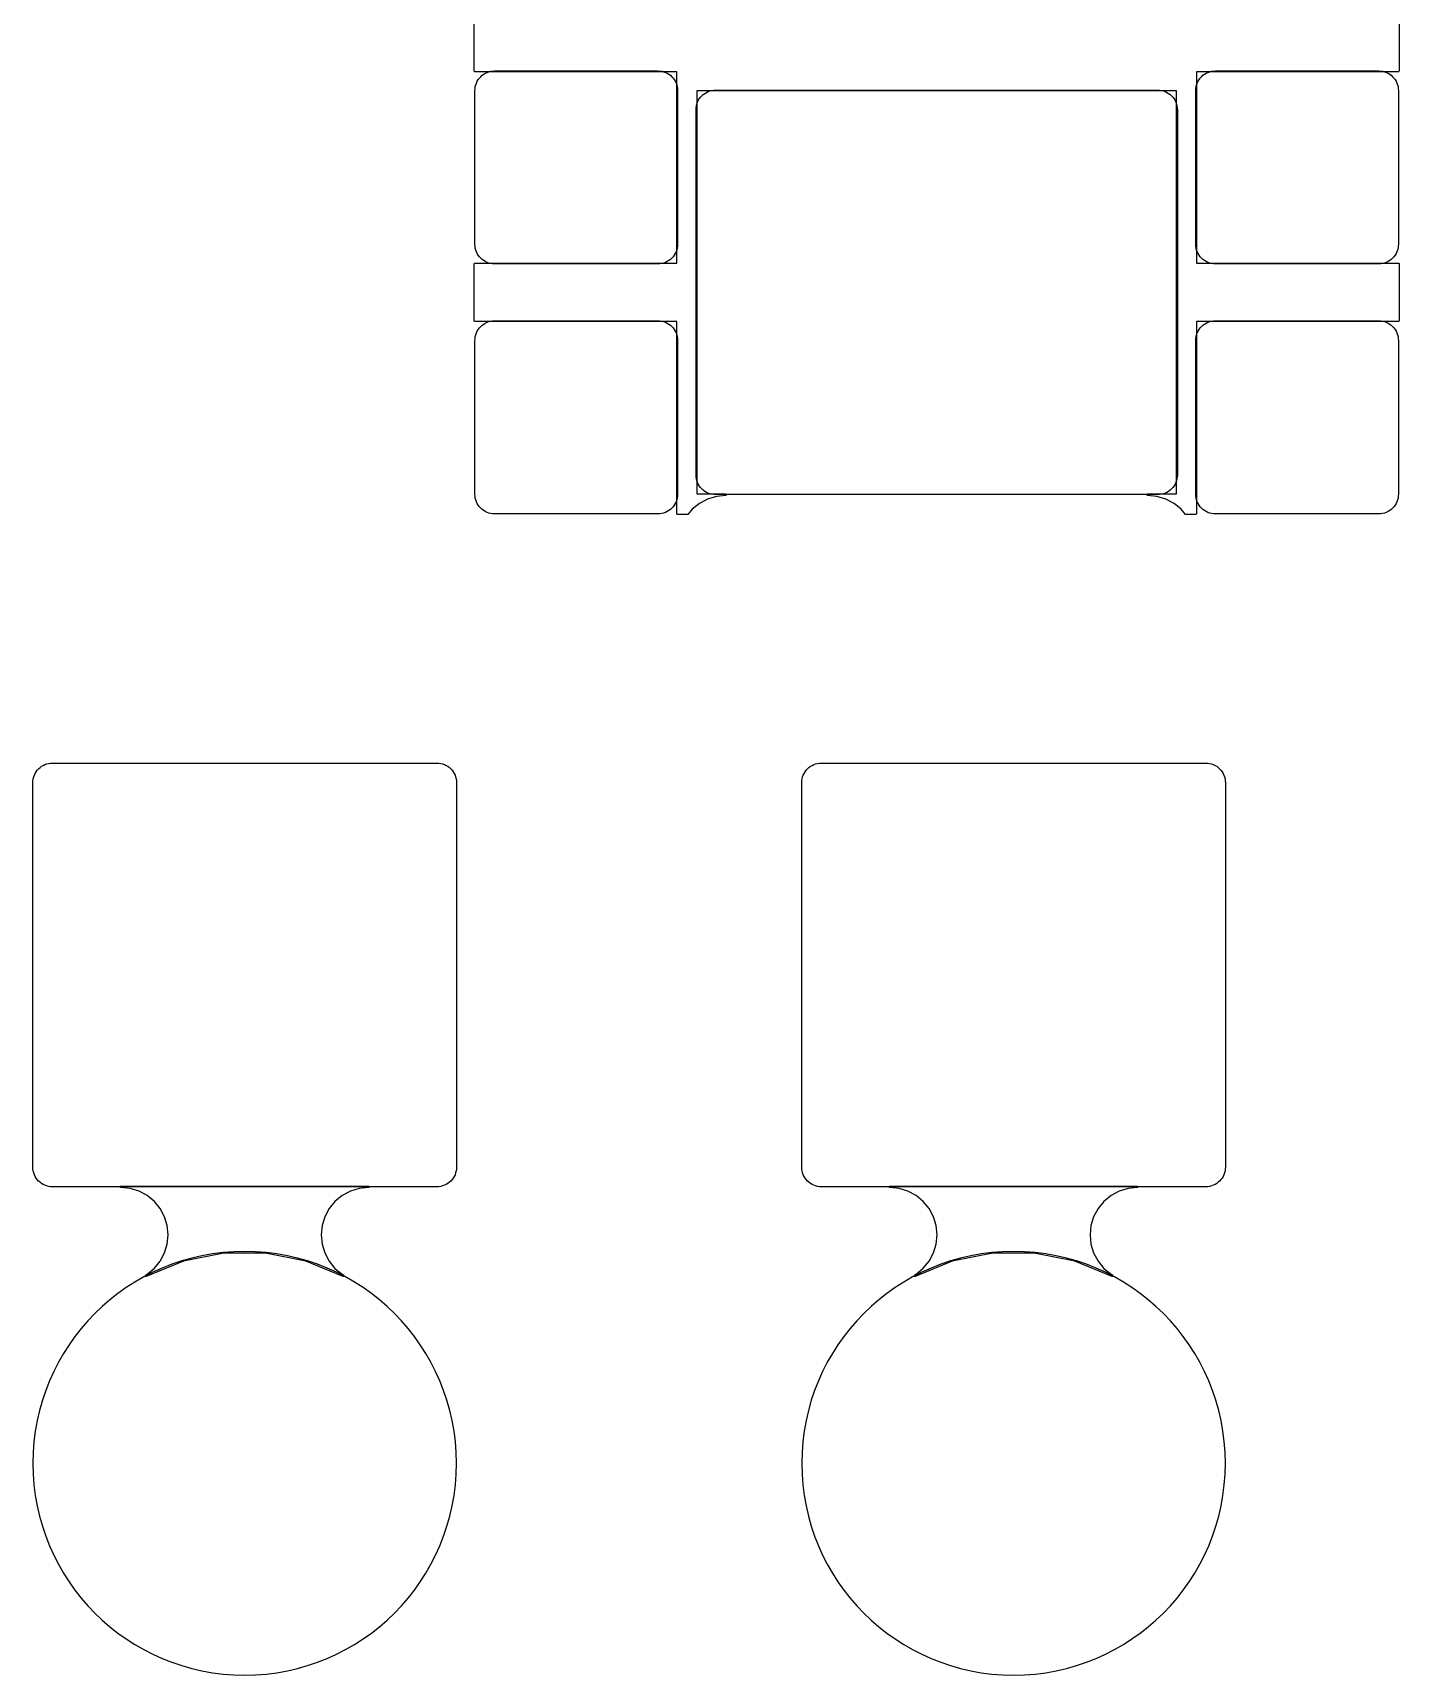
# Model space of a CAD drawing. Extents: x 0.49 to 2.43, y -7.79 to -4.97.
# Drawn here: x 0.8523 to 0.9922, y -7.5756 to -7.4075 of the extents above; entities that cross this region are included whole.
import ezdxf

# ---------------------------------------------------------------- set-up
doc = ezdxf.new("R2010")
doc.units = 0
doc.header["$MEASUREMENT"] = 0
doc.layers.add('BLACK', color=7, linetype='CONTINUOUS')

msp = doc.modelspace()

# ---------------------------------------------------------------- linework, layer by layer
at = {"layer": 'BLACK', "linetype": 'CONTINUOUS'}
for p, q in [((0.89752, -7.41138), (0.89752, -7.40555)), ((0.992244, -7.40555), (0.992244, -7.41138)), ((0.89753, -7.41142), (0.89752, -7.41138)), ((0.897598, -7.41146), (0.89753, -7.41142)), ((0.918268, -7.41146), (0.897598, -7.41146)), ((0.897937, -7.41227), (0.898054, -7.41211)), ((0.898054, -7.41211), (0.898187, -7.41197)), ((0.898187, -7.41197), (0.898333, -7.41183)), ((0.898333, -7.41183), (0.898491, -7.41172)), ((0.898491, -7.41172), (0.89866, -7.41162)), ((0.89866, -7.41162), (0.898838, -7.41153)), ((0.898838, -7.41153), (0.899023, -7.41146)), ((0.899023, -7.41146), (0.899215, -7.41142)), ((0.899215, -7.41142), (0.899409, -7.41139)), ((0.899409, -7.41139), (0.899606, -7.41138)), ((0.899606, -7.41138), (0.916339, -7.41138)), ((0.916339, -7.41138), (0.916535, -7.41139)), ((0.916535, -7.41139), (0.91673, -7.41142)), ((0.91673, -7.41142), (0.916921, -7.41146)), ((0.916921, -7.41146), (0.917107, -7.41153)), ((0.917107, -7.41153), (0.917285, -7.41162)), ((0.917285, -7.41162), (0.917454, -7.41172)), ((0.917454, -7.41172), (0.917612, -7.41183)), ((0.917612, -7.41183), (0.917758, -7.41197)), ((0.917758, -7.41197), (0.917891, -7.41211)), ((0.917891, -7.41211), (0.918008, -7.41227)), ((0.918268, -7.43106), (0.918268, -7.41146)), ((0.992165, -7.41146), (0.971496, -7.41146)), ((0.971496, -7.41146), (0.971496, -7.43106)), ((0.971756, -7.41227), (0.971873, -7.41211)), ((0.971873, -7.41211), (0.972005, -7.41197)), ((0.972005, -7.41197), (0.972151, -7.41183)), ((0.972151, -7.41183), (0.97231, -7.41172)), ((0.97231, -7.41172), (0.972479, -7.41162)), ((0.972479, -7.41162), (0.972657, -7.41153)), ((0.972657, -7.41153), (0.972842, -7.41146)), ((0.972842, -7.41146), (0.973033, -7.41142)), ((0.973033, -7.41142), (0.973228, -7.41139)), ((0.973228, -7.41139), (0.973425, -7.41138)), ((0.973425, -7.41138), (0.990157, -7.41138)), ((0.990157, -7.41138), (0.990354, -7.41139)), ((0.990354, -7.41139), (0.990549, -7.41142)), ((0.990549, -7.41142), (0.99074, -7.41146)), ((0.99074, -7.41146), (0.990926, -7.41153)), ((0.990926, -7.41153), (0.991104, -7.41162)), ((0.991104, -7.41162), (0.991273, -7.41172)), ((0.991273, -7.41172), (0.991431, -7.41183)), ((0.991431, -7.41183), (0.991577, -7.41197)), ((0.991577, -7.41197), (0.99171, -7.41211)), ((0.99171, -7.41211), (0.991827, -7.41227)), ((0.992205, -7.41145), (0.992165, -7.41146)), ((0.992244, -7.41138), (0.992205, -7.41145)), ((0.897598, -7.41339), (0.897608, -7.41319)), ((0.897598, -7.42913), (0.897598, -7.41339)), ((0.897608, -7.41319), (0.897637, -7.41299)), ((0.897637, -7.41299), (0.897685, -7.4128)), ((0.897685, -7.4128), (0.897751, -7.41262)), ((0.897751, -7.41262), (0.897836, -7.41244)), ((0.897836, -7.41244), (0.897937, -7.41227)), ((0.918008, -7.41227), (0.918109, -7.41244)), ((0.918109, -7.41244), (0.918194, -7.41262)), ((0.918194, -7.41262), (0.91826, -7.4128)), ((0.91826, -7.4128), (0.918308, -7.41299)), ((0.918308, -7.41299), (0.918337, -7.41319)), ((0.918337, -7.41319), (0.918346, -7.41339)), ((0.918346, -7.41339), (0.918346, -7.42913)), ((0.969449, -7.41343), (0.920315, -7.41343)), ((0.920315, -7.41343), (0.920315, -7.45469)), ((0.920824, -7.41393), (0.92097, -7.4138)), ((0.92097, -7.4138), (0.921129, -7.41368)), ((0.921129, -7.41368), (0.921298, -7.41358)), ((0.921298, -7.41358), (0.921476, -7.4135)), ((0.921476, -7.4135), (0.921661, -7.41343)), ((0.921661, -7.41343), (0.921852, -7.41339)), ((0.921852, -7.41339), (0.922047, -7.41336)), ((0.922047, -7.41336), (0.922244, -7.41335)), ((0.922244, -7.41335), (0.96752, -7.41335)), ((0.96752, -7.41335), (0.967716, -7.41336)), ((0.967716, -7.41336), (0.967911, -7.41339)), ((0.967911, -7.41339), (0.968103, -7.41343)), ((0.968103, -7.41343), (0.968288, -7.4135)), ((0.968288, -7.4135), (0.968466, -7.41358)), ((0.968466, -7.41358), (0.968635, -7.41368)), ((0.968635, -7.41368), (0.968793, -7.4138)), ((0.968793, -7.4138), (0.968939, -7.41393)), ((0.969449, -7.45469), (0.969449, -7.41343)), ((0.971417, -7.41339), (0.971427, -7.41319)), ((0.971417, -7.42913), (0.971417, -7.41339)), ((0.971427, -7.41319), (0.971456, -7.41299)), ((0.971456, -7.41299), (0.971504, -7.4128)), ((0.971504, -7.4128), (0.97157, -7.41262)), ((0.97157, -7.41262), (0.971654, -7.41244)), ((0.971654, -7.41244), (0.971756, -7.41227)), ((0.991827, -7.41227), (0.991928, -7.41244)), ((0.991928, -7.41244), (0.992013, -7.41262)), ((0.992013, -7.41262), (0.992079, -7.4128)), ((0.992079, -7.4128), (0.992127, -7.41299)), ((0.992127, -7.41299), (0.992156, -7.41319)), ((0.992156, -7.41319), (0.992165, -7.41339)), ((0.992165, -7.41339), (0.992165, -7.42913)), ((0.920236, -7.41535), (0.920246, -7.41516)), ((0.920236, -7.45276), (0.920236, -7.41535)), ((0.920246, -7.41516), (0.920275, -7.41496)), ((0.920275, -7.41496), (0.920323, -7.41477)), ((0.920323, -7.41477), (0.920389, -7.41459)), ((0.920389, -7.41459), (0.920473, -7.41441)), ((0.920473, -7.41441), (0.920575, -7.41424)), ((0.920575, -7.41424), (0.920692, -7.41408)), ((0.920692, -7.41408), (0.920824, -7.41393)), ((0.968939, -7.41393), (0.969072, -7.41408)), ((0.969072, -7.41408), (0.969189, -7.41424)), ((0.969189, -7.41424), (0.96929, -7.41441)), ((0.96929, -7.41441), (0.969375, -7.41459)), ((0.969375, -7.41459), (0.969441, -7.41477)), ((0.969441, -7.41477), (0.969489, -7.41496)), ((0.969489, -7.41496), (0.969518, -7.41516)), ((0.969518, -7.41516), (0.969528, -7.41535)), ((0.969528, -7.41535), (0.969528, -7.45276)), ((0.897608, -7.42933), (0.897598, -7.42913)), ((0.897637, -7.42953), (0.897608, -7.42933)), ((0.897685, -7.42972), (0.897637, -7.42953)), ((0.897751, -7.4299), (0.897685, -7.42972)), ((0.897836, -7.43008), (0.897751, -7.4299)), ((0.897937, -7.43025), (0.897836, -7.43008)), ((0.898054, -7.43041), (0.897937, -7.43025)), ((0.898187, -7.43055), (0.898054, -7.43041)), ((0.898333, -7.43069), (0.898187, -7.43055)), ((0.917758, -7.43055), (0.917612, -7.43069)), ((0.917891, -7.43041), (0.917758, -7.43055)), ((0.918008, -7.43025), (0.917891, -7.43041)), ((0.918109, -7.43008), (0.918008, -7.43025)), ((0.918194, -7.4299), (0.918109, -7.43008)), ((0.91826, -7.42972), (0.918194, -7.4299)), ((0.918308, -7.42953), (0.91826, -7.42972)), ((0.918337, -7.42933), (0.918308, -7.42953)), ((0.918346, -7.42913), (0.918337, -7.42933)), ((0.971427, -7.42933), (0.971417, -7.42913)), ((0.971456, -7.42953), (0.971427, -7.42933)), ((0.971504, -7.42972), (0.971456, -7.42953)), ((0.97157, -7.4299), (0.971504, -7.42972)), ((0.971654, -7.43008), (0.97157, -7.4299)), ((0.971756, -7.43025), (0.971654, -7.43008)), ((0.971873, -7.43041), (0.971756, -7.43025)), ((0.972005, -7.43055), (0.971873, -7.43041)), ((0.972151, -7.43069), (0.972005, -7.43055)), ((0.991577, -7.43055), (0.991431, -7.43069)), ((0.99171, -7.43041), (0.991577, -7.43055)), ((0.991827, -7.43025), (0.99171, -7.43041)), ((0.991928, -7.43008), (0.991827, -7.43025)), ((0.992013, -7.4299), (0.991928, -7.43008)), ((0.992079, -7.42972), (0.992013, -7.4299)), ((0.992127, -7.42953), (0.992079, -7.42972)), ((0.992156, -7.42933), (0.992127, -7.42953)), ((0.992165, -7.42913), (0.992156, -7.42933)), ((0.89752, -7.43114), (0.897559, -7.43107)), ((0.89752, -7.43697), (0.89752, -7.43114)), ((0.897559, -7.43107), (0.897598, -7.43106)), ((0.897598, -7.43106), (0.918268, -7.43106)), ((0.898491, -7.4308), (0.898333, -7.43069)), ((0.89866, -7.4309), (0.898491, -7.4308)), ((0.898838, -7.43099), (0.89866, -7.4309)), ((0.899023, -7.43106), (0.898838, -7.43099)), ((0.899215, -7.4311), (0.899023, -7.43106)), ((0.899409, -7.43113), (0.899215, -7.4311)), ((0.899606, -7.43114), (0.899409, -7.43113)), ((0.916339, -7.43114), (0.899606, -7.43114)), ((0.916535, -7.43113), (0.916339, -7.43114)), ((0.91673, -7.4311), (0.916535, -7.43113)), ((0.916921, -7.43106), (0.91673, -7.4311)), ((0.917107, -7.43099), (0.916921, -7.43106)), ((0.917285, -7.4309), (0.917107, -7.43099)), ((0.917454, -7.4308), (0.917285, -7.4309)), ((0.917612, -7.43069), (0.917454, -7.4308)), ((0.971496, -7.43106), (0.992165, -7.43106)), ((0.97231, -7.4308), (0.972151, -7.43069)), ((0.972479, -7.4309), (0.97231, -7.4308)), ((0.972657, -7.43099), (0.972479, -7.4309)), ((0.972842, -7.43106), (0.972657, -7.43099)), ((0.973033, -7.4311), (0.972842, -7.43106)), ((0.973228, -7.43113), (0.973033, -7.4311)), ((0.973425, -7.43114), (0.973228, -7.43113)), ((0.990157, -7.43114), (0.973425, -7.43114)), ((0.990354, -7.43113), (0.990157, -7.43114)), ((0.990549, -7.4311), (0.990354, -7.43113)), ((0.99074, -7.43106), (0.990549, -7.4311)), ((0.990926, -7.43099), (0.99074, -7.43106)), ((0.991104, -7.4309), (0.990926, -7.43099)), ((0.991273, -7.4308), (0.991104, -7.4309)), ((0.991431, -7.43069), (0.991273, -7.4308)), ((0.992165, -7.43106), (0.992234, -7.4311)), ((0.992234, -7.4311), (0.992244, -7.43114)), ((0.992244, -7.43114), (0.992244, -7.43697)), ((0.89753, -7.43701), (0.89752, -7.43697)), ((0.897598, -7.43705), (0.89753, -7.43701)), ((0.918268, -7.43705), (0.897598, -7.43705)), ((0.898333, -7.43742), (0.898491, -7.43731)), ((0.898491, -7.43731), (0.89866, -7.43721)), ((0.89866, -7.43721), (0.898838, -7.43712)), ((0.898838, -7.43712), (0.899023, -7.43705)), ((0.899023, -7.43705), (0.899215, -7.43701)), ((0.899215, -7.43701), (0.899409, -7.43698)), ((0.899409, -7.43698), (0.899606, -7.43697)), ((0.899606, -7.43697), (0.916339, -7.43697)), ((0.916339, -7.43697), (0.916535, -7.43698)), ((0.916535, -7.43698), (0.91673, -7.43701)), ((0.91673, -7.43701), (0.916921, -7.43705)), ((0.916921, -7.43705), (0.917107, -7.43712)), ((0.917107, -7.43712), (0.917285, -7.43721)), ((0.917285, -7.43721), (0.917454, -7.43731)), ((0.917454, -7.43731), (0.917612, -7.43742)), ((0.918268, -7.45673), (0.918268, -7.43705)), ((0.992165, -7.43705), (0.971496, -7.43705)), ((0.971496, -7.43705), (0.971496, -7.45673)), ((0.972151, -7.43742), (0.97231, -7.43731)), ((0.97231, -7.43731), (0.972479, -7.43721)), ((0.972479, -7.43721), (0.972657, -7.43712)), ((0.972657, -7.43712), (0.972842, -7.43705)), ((0.972842, -7.43705), (0.973033, -7.43701)), ((0.973033, -7.43701), (0.973228, -7.43698)), ((0.973228, -7.43698), (0.973425, -7.43697)), ((0.973425, -7.43697), (0.990157, -7.43697)), ((0.990157, -7.43697), (0.990354, -7.43698)), ((0.990354, -7.43698), (0.990549, -7.43701)), ((0.990549, -7.43701), (0.99074, -7.43705)), ((0.99074, -7.43705), (0.990926, -7.43712)), ((0.990926, -7.43712), (0.991104, -7.43721)), ((0.991104, -7.43721), (0.991273, -7.43731)), ((0.991273, -7.43731), (0.991431, -7.43742)), ((0.992205, -7.43704), (0.992165, -7.43705)), ((0.992244, -7.43697), (0.992205, -7.43704)), ((0.897598, -7.43898), (0.897608, -7.43878)), ((0.897598, -7.45472), (0.897598, -7.43898)), ((0.897608, -7.43878), (0.897637, -7.43858)), ((0.897637, -7.43858), (0.897685, -7.43839)), ((0.897685, -7.43839), (0.897751, -7.43821)), ((0.897751, -7.43821), (0.897836, -7.43803)), ((0.897836, -7.43803), (0.897937, -7.43786)), ((0.897937, -7.43786), (0.898054, -7.4377)), ((0.898054, -7.4377), (0.898187, -7.43756)), ((0.898187, -7.43756), (0.898333, -7.43742)), ((0.917612, -7.43742), (0.917758, -7.43756)), ((0.917758, -7.43756), (0.917891, -7.4377)), ((0.917891, -7.4377), (0.918008, -7.43786)), ((0.918008, -7.43786), (0.918109, -7.43803)), ((0.918109, -7.43803), (0.918194, -7.43821)), ((0.918194, -7.43821), (0.91826, -7.43839)), ((0.91826, -7.43839), (0.918308, -7.43858)), ((0.918308, -7.43858), (0.918337, -7.43878)), ((0.918337, -7.43878), (0.918346, -7.43898)), ((0.918346, -7.43898), (0.918346, -7.45472)), ((0.971417, -7.43898), (0.971427, -7.43878)), ((0.971417, -7.45472), (0.971417, -7.43898)), ((0.971427, -7.43878), (0.971456, -7.43858)), ((0.971456, -7.43858), (0.971504, -7.43839)), ((0.971504, -7.43839), (0.97157, -7.43821)), ((0.97157, -7.43821), (0.971654, -7.43803)), ((0.971654, -7.43803), (0.971756, -7.43786)), ((0.971756, -7.43786), (0.971873, -7.4377)), ((0.971873, -7.4377), (0.972005, -7.43756)), ((0.972005, -7.43756), (0.972151, -7.43742)), ((0.991431, -7.43742), (0.991577, -7.43756)), ((0.991577, -7.43756), (0.99171, -7.4377)), ((0.99171, -7.4377), (0.991827, -7.43786)), ((0.991827, -7.43786), (0.991928, -7.43803)), ((0.991928, -7.43803), (0.992013, -7.43821)), ((0.992013, -7.43821), (0.992079, -7.43839)), ((0.992079, -7.43839), (0.992127, -7.43858)), ((0.992127, -7.43858), (0.992156, -7.43878)), ((0.992156, -7.43878), (0.992165, -7.43898)), ((0.992165, -7.43898), (0.992165, -7.45472)), ((0.920246, -7.45295), (0.920236, -7.45276)), ((0.920275, -7.45315), (0.920246, -7.45295)), ((0.920323, -7.45334), (0.920275, -7.45315)), ((0.920389, -7.45352), (0.920323, -7.45334)), ((0.920473, -7.4537), (0.920389, -7.45352)), ((0.920575, -7.45387), (0.920473, -7.4537)), ((0.920692, -7.45403), (0.920575, -7.45387)), ((0.920824, -7.45418), (0.920692, -7.45403)), ((0.92097, -7.45431), (0.920824, -7.45418)), ((0.968939, -7.45418), (0.968793, -7.45431)), ((0.969072, -7.45403), (0.968939, -7.45418)), ((0.969189, -7.45387), (0.969072, -7.45403)), ((0.96929, -7.4537), (0.969189, -7.45387)), ((0.969375, -7.45352), (0.96929, -7.4537)), ((0.969441, -7.45334), (0.969375, -7.45352)), ((0.969489, -7.45315), (0.969441, -7.45334)), ((0.969518, -7.45295), (0.969489, -7.45315)), ((0.969528, -7.45276), (0.969518, -7.45295)), ((0.897608, -7.45492), (0.897598, -7.45472)), ((0.897637, -7.45512), (0.897608, -7.45492)), ((0.897685, -7.45531), (0.897637, -7.45512)), ((0.897751, -7.45549), (0.897685, -7.45531)), ((0.897836, -7.45567), (0.897751, -7.45549)), ((0.897937, -7.45584), (0.897836, -7.45567)), ((0.898054, -7.456), (0.897937, -7.45584)), ((0.918008, -7.45584), (0.917891, -7.456)), ((0.918109, -7.45567), (0.918008, -7.45584)), ((0.918194, -7.45549), (0.918109, -7.45567)), ((0.91826, -7.45531), (0.918194, -7.45549)), ((0.918308, -7.45512), (0.91826, -7.45531)), ((0.918337, -7.45492), (0.918308, -7.45512)), ((0.918346, -7.45472), (0.918337, -7.45492)), ((0.920578, -7.45566), (0.919844, -7.45626)), ((0.920315, -7.45469), (0.923268, -7.45469)), ((0.921415, -7.45521), (0.920578, -7.45566)), ((0.921129, -7.45443), (0.92097, -7.45431)), ((0.921298, -7.45453), (0.921129, -7.45443)), ((0.921476, -7.45461), (0.921298, -7.45453)), ((0.922323, -7.45494), (0.921415, -7.45521)), ((0.921661, -7.45468), (0.921476, -7.45461)), ((0.921852, -7.45473), (0.921661, -7.45468)), ((0.922047, -7.45475), (0.921852, -7.45473)), ((0.922244, -7.45476), (0.922047, -7.45475)), ((0.96752, -7.45476), (0.922244, -7.45476)), ((0.923275, -7.45484), (0.922323, -7.45494)), ((0.923268, -7.45469), (0.923336, -7.45472)), ((0.923336, -7.4548), (0.923275, -7.45484)), ((0.923336, -7.45472), (0.923336, -7.4548)), ((0.966424, -7.4548), (0.966432, -7.45472)), ((0.966488, -7.45484), (0.966424, -7.4548)), ((0.966432, -7.45472), (0.966496, -7.45469)), ((0.967441, -7.45494), (0.966488, -7.45484)), ((0.966496, -7.45469), (0.969449, -7.45469)), ((0.968349, -7.45521), (0.967441, -7.45494)), ((0.967716, -7.45475), (0.96752, -7.45476)), ((0.967911, -7.45473), (0.967716, -7.45475)), ((0.968103, -7.45468), (0.967911, -7.45473)), ((0.968288, -7.45461), (0.968103, -7.45468)), ((0.968466, -7.45453), (0.968288, -7.45461)), ((0.969186, -7.45566), (0.968349, -7.45521)), ((0.968635, -7.45443), (0.968466, -7.45453)), ((0.968793, -7.45431), (0.968635, -7.45443)), ((0.96992, -7.45626), (0.969186, -7.45566)), ((0.971427, -7.45492), (0.971417, -7.45472)), ((0.971456, -7.45512), (0.971427, -7.45492)), ((0.971504, -7.45531), (0.971456, -7.45512)), ((0.97157, -7.45549), (0.971504, -7.45531)), ((0.971654, -7.45567), (0.97157, -7.45549)), ((0.971756, -7.45584), (0.971654, -7.45567)), ((0.971873, -7.456), (0.971756, -7.45584)), ((0.991827, -7.45584), (0.99171, -7.456)), ((0.991928, -7.45567), (0.991827, -7.45584)), ((0.992013, -7.45549), (0.991928, -7.45567)), ((0.992079, -7.45531), (0.992013, -7.45549)), ((0.992127, -7.45512), (0.992079, -7.45531)), ((0.992156, -7.45492), (0.992127, -7.45512)), ((0.992165, -7.45472), (0.992156, -7.45492)), ((0.898187, -7.45614), (0.898054, -7.456)), ((0.898333, -7.45628), (0.898187, -7.45614)), ((0.898491, -7.45639), (0.898333, -7.45628)), ((0.89866, -7.4565), (0.898491, -7.45639)), ((0.898838, -7.45658), (0.89866, -7.4565)), ((0.899023, -7.45665), (0.898838, -7.45658)), ((0.899215, -7.45669), (0.899023, -7.45665)), ((0.899409, -7.45672), (0.899215, -7.45669)), ((0.899606, -7.45673), (0.899409, -7.45672)), ((0.916339, -7.45673), (0.899606, -7.45673)), ((0.916535, -7.45672), (0.916339, -7.45673)), ((0.91673, -7.45669), (0.916535, -7.45672)), ((0.916921, -7.45665), (0.91673, -7.45669)), ((0.917107, -7.45658), (0.916921, -7.45665)), ((0.917285, -7.4565), (0.917107, -7.45658)), ((0.917454, -7.45639), (0.917285, -7.4565)), ((0.917612, -7.45628), (0.917454, -7.45639)), ((0.917758, -7.45614), (0.917612, -7.45628)), ((0.917891, -7.456), (0.917758, -7.45614)), ((0.918278, -7.45677), (0.918268, -7.45673)), ((0.918346, -7.45681), (0.918278, -7.45677)), ((0.919355, -7.45681), (0.918346, -7.45681)), ((0.919416, -7.45678), (0.919355, -7.45681)), ((0.919844, -7.45626), (0.919416, -7.45678)), ((0.970348, -7.45678), (0.96992, -7.45626)), ((0.970409, -7.45681), (0.970348, -7.45678)), ((0.971417, -7.45681), (0.970409, -7.45681)), ((0.971457, -7.4568), (0.971417, -7.45681)), ((0.971496, -7.45673), (0.971457, -7.4568)), ((0.972005, -7.45614), (0.971873, -7.456)), ((0.972151, -7.45628), (0.972005, -7.45614)), ((0.97231, -7.45639), (0.972151, -7.45628)), ((0.972479, -7.4565), (0.97231, -7.45639)), ((0.972657, -7.45658), (0.972479, -7.4565)), ((0.972842, -7.45665), (0.972657, -7.45658)), ((0.973033, -7.45669), (0.972842, -7.45665)), ((0.973228, -7.45672), (0.973033, -7.45669)), ((0.973425, -7.45673), (0.973228, -7.45672)), ((0.990157, -7.45673), (0.973425, -7.45673)), ((0.990354, -7.45672), (0.990157, -7.45673)), ((0.990549, -7.45669), (0.990354, -7.45672)), ((0.99074, -7.45665), (0.990549, -7.45669)), ((0.990926, -7.45658), (0.99074, -7.45665)), ((0.991104, -7.4565), (0.990926, -7.45658)), ((0.991273, -7.45639), (0.991104, -7.4565)), ((0.991431, -7.45628), (0.991273, -7.45639)), ((0.991577, -7.45614), (0.991431, -7.45628)), ((0.99171, -7.456), (0.991577, -7.45614)), ((0.852911, -7.48283), (0.853057, -7.4827)), ((0.853057, -7.4827), (0.853215, -7.48258)), ((0.853215, -7.48258), (0.853384, -7.48248)), ((0.853384, -7.48248), (0.853562, -7.4824)), ((0.853562, -7.4824), (0.853748, -7.48233)), ((0.853748, -7.48233), (0.853939, -7.48228)), ((0.853939, -7.48228), (0.854134, -7.48225)), ((0.854134, -7.48225), (0.854331, -7.48224)), ((0.854331, -7.48224), (0.893701, -7.48224)), ((0.893701, -7.48224), (0.893898, -7.48225)), ((0.893898, -7.48225), (0.894093, -7.48228)), ((0.894093, -7.48228), (0.894284, -7.48233)), ((0.894284, -7.48233), (0.894469, -7.4824)), ((0.894469, -7.4824), (0.894647, -7.48248)), ((0.894647, -7.48248), (0.894816, -7.48258)), ((0.894816, -7.48258), (0.894975, -7.4827)), ((0.894975, -7.4827), (0.895121, -7.48283)), ((0.931651, -7.48283), (0.931797, -7.4827)), ((0.931797, -7.4827), (0.931955, -7.48258)), ((0.931955, -7.48258), (0.932124, -7.48248)), ((0.932124, -7.48248), (0.932302, -7.4824)), ((0.932302, -7.4824), (0.932488, -7.48233)), ((0.932488, -7.48233), (0.932679, -7.48228)), ((0.932679, -7.48228), (0.932874, -7.48225)), ((0.932874, -7.48225), (0.933071, -7.48224)), ((0.933071, -7.48224), (0.972441, -7.48224)), ((0.972441, -7.48224), (0.972638, -7.48225)), ((0.972638, -7.48225), (0.972833, -7.48228)), ((0.972833, -7.48228), (0.973024, -7.48233)), ((0.973024, -7.48233), (0.973209, -7.4824)), ((0.973209, -7.4824), (0.973387, -7.48248)), ((0.973387, -7.48248), (0.973556, -7.48258)), ((0.973556, -7.48258), (0.973715, -7.4827)), ((0.973715, -7.4827), (0.973861, -7.48283)), ((0.852323, -7.48425), (0.852333, -7.48406)), ((0.852323, -7.52362), (0.852323, -7.48425)), ((0.852333, -7.48406), (0.852361, -7.48386)), ((0.852361, -7.48386), (0.852409, -7.48367)), ((0.852409, -7.48367), (0.852476, -7.48348)), ((0.852476, -7.48348), (0.85256, -7.48331)), ((0.85256, -7.48331), (0.852661, -7.48314)), ((0.852661, -7.48314), (0.852779, -7.48298)), ((0.852779, -7.48298), (0.852911, -7.48283)), ((0.895121, -7.48283), (0.895253, -7.48298)), ((0.895253, -7.48298), (0.89537, -7.48314)), ((0.89537, -7.48314), (0.895472, -7.48331)), ((0.895472, -7.48331), (0.895556, -7.48348)), ((0.895556, -7.48348), (0.895622, -7.48367)), ((0.895622, -7.48367), (0.89567, -7.48386)), ((0.89567, -7.48386), (0.895699, -7.48406)), ((0.895699, -7.48406), (0.895709, -7.48425)), ((0.895709, -7.48425), (0.895709, -7.52362)), ((0.931063, -7.48425), (0.931073, -7.48406)), ((0.931063, -7.52362), (0.931063, -7.48425)), ((0.931073, -7.48406), (0.931102, -7.48386)), ((0.931102, -7.48386), (0.931149, -7.48367)), ((0.931149, -7.48367), (0.931216, -7.48348)), ((0.931216, -7.48348), (0.9313, -7.48331)), ((0.9313, -7.48331), (0.931401, -7.48314)), ((0.931401, -7.48314), (0.931519, -7.48298)), ((0.931519, -7.48298), (0.931651, -7.48283)), ((0.973861, -7.48283), (0.973993, -7.48298)), ((0.973993, -7.48298), (0.97411, -7.48314)), ((0.97411, -7.48314), (0.974212, -7.48331)), ((0.974212, -7.48331), (0.974296, -7.48348)), ((0.974296, -7.48348), (0.974362, -7.48367)), ((0.974362, -7.48367), (0.97441, -7.48386)), ((0.97441, -7.48386), (0.974439, -7.48406)), ((0.974439, -7.48406), (0.974449, -7.48425)), ((0.974449, -7.48425), (0.974449, -7.52362)), ((0.852333, -7.52382), (0.852323, -7.52362)), ((0.852361, -7.52401), (0.852333, -7.52382)), ((0.852409, -7.5242), (0.852361, -7.52401)), ((0.852476, -7.52439), (0.852409, -7.5242)), ((0.85256, -7.52457), (0.852476, -7.52439)), ((0.852661, -7.52474), (0.85256, -7.52457)), ((0.852779, -7.5249), (0.852661, -7.52474)), ((0.89537, -7.52474), (0.895253, -7.5249)), ((0.895472, -7.52457), (0.89537, -7.52474)), ((0.895556, -7.52439), (0.895472, -7.52457)), ((0.895622, -7.5242), (0.895556, -7.52439)), ((0.89567, -7.52401), (0.895622, -7.5242)), ((0.895699, -7.52382), (0.89567, -7.52401)), ((0.895709, -7.52362), (0.895699, -7.52382)), ((0.931073, -7.52382), (0.931063, -7.52362)), ((0.931102, -7.52401), (0.931073, -7.52382)), ((0.931149, -7.5242), (0.931102, -7.52401)), ((0.931216, -7.52439), (0.931149, -7.5242)), ((0.9313, -7.52457), (0.931216, -7.52439)), ((0.931401, -7.52474), (0.9313, -7.52457)), ((0.931519, -7.5249), (0.931401, -7.52474)), ((0.97411, -7.52474), (0.973993, -7.5249)), ((0.974212, -7.52457), (0.97411, -7.52474)), ((0.974296, -7.52439), (0.974212, -7.52457)), ((0.974362, -7.5242), (0.974296, -7.52439)), ((0.97441, -7.52401), (0.974362, -7.5242)), ((0.974439, -7.52382), (0.97441, -7.52401)), ((0.974449, -7.52362), (0.974439, -7.52382)), ((0.852911, -7.52504), (0.852779, -7.5249)), ((0.853057, -7.52517), (0.852911, -7.52504)), ((0.853215, -7.52529), (0.853057, -7.52517)), ((0.853384, -7.52539), (0.853215, -7.52529)), ((0.853562, -7.52548), (0.853384, -7.52539)), ((0.853748, -7.52554), (0.853562, -7.52548)), ((0.853939, -7.52559), (0.853748, -7.52554)), ((0.854134, -7.52562), (0.853939, -7.52559)), ((0.854331, -7.52563), (0.854134, -7.52562)), ((0.893701, -7.52563), (0.854331, -7.52563)), ((0.86127, -7.52566), (0.861278, -7.52558)), ((0.861334, -7.52571), (0.86127, -7.52566)), ((0.861278, -7.52558), (0.861342, -7.52555)), ((0.862286, -7.5258), (0.861334, -7.52571)), ((0.861342, -7.52555), (0.88669, -7.52555)), ((0.863195, -7.52608), (0.862286, -7.5258)), ((0.864032, -7.52653), (0.863195, -7.52608)), ((0.884837, -7.52608), (0.884, -7.52653)), ((0.885745, -7.5258), (0.884837, -7.52608)), ((0.886698, -7.52571), (0.885745, -7.5258)), ((0.88669, -7.52555), (0.886758, -7.52559)), ((0.886758, -7.52567), (0.886698, -7.52571)), ((0.886758, -7.52559), (0.886758, -7.52567)), ((0.893898, -7.52562), (0.893701, -7.52563)), ((0.894093, -7.52559), (0.893898, -7.52562)), ((0.894284, -7.52554), (0.894093, -7.52559)), ((0.894469, -7.52548), (0.894284, -7.52554)), ((0.894647, -7.52539), (0.894469, -7.52548)), ((0.894816, -7.52529), (0.894647, -7.52539)), ((0.894975, -7.52517), (0.894816, -7.52529)), ((0.895121, -7.52504), (0.894975, -7.52517)), ((0.895253, -7.5249), (0.895121, -7.52504)), ((0.931651, -7.52504), (0.931519, -7.5249)), ((0.931797, -7.52517), (0.931651, -7.52504)), ((0.931955, -7.52529), (0.931797, -7.52517)), ((0.932124, -7.52539), (0.931955, -7.52529)), ((0.932302, -7.52548), (0.932124, -7.52539)), ((0.932488, -7.52554), (0.932302, -7.52548)), ((0.932679, -7.52559), (0.932488, -7.52554)), ((0.932874, -7.52562), (0.932679, -7.52559)), ((0.933071, -7.52563), (0.932874, -7.52562)), ((0.972441, -7.52563), (0.933071, -7.52563)), ((0.94001, -7.52566), (0.940018, -7.52558)), ((0.940074, -7.52571), (0.94001, -7.52566)), ((0.940018, -7.52558), (0.940082, -7.52555)), ((0.941026, -7.5258), (0.940074, -7.52571)), ((0.940082, -7.52555), (0.96543, -7.52555)), ((0.941935, -7.52608), (0.941026, -7.5258)), ((0.942772, -7.52653), (0.941935, -7.52608)), ((0.963577, -7.52608), (0.96274, -7.52653)), ((0.964485, -7.5258), (0.963577, -7.52608)), ((0.965438, -7.52571), (0.964485, -7.5258)), ((0.96543, -7.52555), (0.965498, -7.52559)), ((0.965498, -7.52567), (0.965438, -7.52571)), ((0.965498, -7.52559), (0.965498, -7.52567)), ((0.972638, -7.52562), (0.972441, -7.52563)), ((0.972833, -7.52559), (0.972638, -7.52562)), ((0.973024, -7.52554), (0.972833, -7.52559)), ((0.973209, -7.52548), (0.973024, -7.52554)), ((0.973387, -7.52539), (0.973209, -7.52548)), ((0.973556, -7.52529), (0.973387, -7.52539)), ((0.973715, -7.52517), (0.973556, -7.52529)), ((0.973861, -7.52504), (0.973715, -7.52517)), ((0.973993, -7.5249), (0.973861, -7.52504)), ((0.864766, -7.52713), (0.864032, -7.52653)), ((0.865368, -7.52786), (0.864766, -7.52713)), ((0.865815, -7.5287), (0.865368, -7.52786)), ((0.882664, -7.52786), (0.882216, -7.5287)), ((0.883266, -7.52713), (0.882664, -7.52786)), ((0.884, -7.52653), (0.883266, -7.52713)), ((0.943506, -7.52713), (0.942772, -7.52653)), ((0.944108, -7.52786), (0.943506, -7.52713)), ((0.944555, -7.5287), (0.944108, -7.52786)), ((0.961404, -7.52786), (0.960956, -7.5287)), ((0.962006, -7.52713), (0.961404, -7.52786)), ((0.96274, -7.52653), (0.962006, -7.52713)), ((0.866091, -7.52961), (0.865815, -7.5287)), ((0.866184, -7.53055), (0.866091, -7.52961)), ((0.881941, -7.52961), (0.881848, -7.53055)), ((0.882216, -7.5287), (0.881941, -7.52961)), ((0.944831, -7.52961), (0.944555, -7.5287)), ((0.944924, -7.53055), (0.944831, -7.52961)), ((0.960681, -7.52961), (0.960588, -7.53055)), ((0.960956, -7.5287), (0.960681, -7.52961)), ((0.865815, -7.5324), (0.866091, -7.5315)), ((0.866091, -7.5315), (0.866184, -7.53055)), ((0.881848, -7.53055), (0.881941, -7.5315)), ((0.881941, -7.5315), (0.882216, -7.5324)), ((0.944555, -7.5324), (0.944831, -7.5315)), ((0.944831, -7.5315), (0.944924, -7.53055)), ((0.960588, -7.53055), (0.960681, -7.5315)), ((0.960681, -7.5315), (0.960956, -7.5324)), ((0.864766, -7.53397), (0.865368, -7.53324)), ((0.865368, -7.53324), (0.865815, -7.5324)), ((0.871897, -7.53243), (0.867742, -7.53325)), ((0.876134, -7.53243), (0.871897, -7.53243)), ((0.88029, -7.53325), (0.876134, -7.53243)), ((0.882216, -7.5324), (0.882664, -7.53324)), ((0.882664, -7.53324), (0.883266, -7.53398)), ((0.943506, -7.53397), (0.944108, -7.53324)), ((0.944108, -7.53324), (0.944555, -7.5324)), ((0.950637, -7.53243), (0.946482, -7.53325)), ((0.954874, -7.53243), (0.950637, -7.53243)), ((0.95903, -7.53325), (0.954874, -7.53243)), ((0.960956, -7.5324), (0.961404, -7.53324)), ((0.961404, -7.53324), (0.962006, -7.53398)), ((0.863824, -7.53475), (0.863858, -7.53469)), ((0.863854, -7.53482), (0.863824, -7.53475)), ((0.863932, -7.53483), (0.863854, -7.53482)), ((0.863858, -7.53469), (0.864029, -7.53458)), ((0.867742, -7.53325), (0.863932, -7.53483)), ((0.864029, -7.53458), (0.864766, -7.53397)), ((0.884099, -7.53483), (0.88029, -7.53325)), ((0.883266, -7.53398), (0.884003, -7.53458)), ((0.884003, -7.53458), (0.884173, -7.53469)), ((0.884164, -7.53483), (0.884099, -7.53483)), ((0.884208, -7.53476), (0.884164, -7.53483)), ((0.884173, -7.53469), (0.884208, -7.53476)), ((0.942564, -7.53475), (0.942599, -7.53469)), ((0.942594, -7.53482), (0.942564, -7.53475)), ((0.942672, -7.53483), (0.942594, -7.53482)), ((0.942599, -7.53469), (0.942769, -7.53458)), ((0.946482, -7.53325), (0.942672, -7.53483)), ((0.942769, -7.53458), (0.943506, -7.53397)), ((0.962839, -7.53483), (0.95903, -7.53325)), ((0.962006, -7.53398), (0.962743, -7.53458)), ((0.962743, -7.53458), (0.962913, -7.53469)), ((0.962904, -7.53483), (0.962839, -7.53483)), ((0.962948, -7.53476), (0.962904, -7.53483)), ((0.962913, -7.53469), (0.962948, -7.53476))]:
    msp.add_line(p, q, dxfattribs=at)
at = {"layer": 'BLACK'}
for centre, start, end in [((0.874016, -7.55394), 0, 180), ((0.952756, -7.55394), 0, 180), ((0.874016, -7.55394), 180, 360), ((0.952756, -7.55394), 180, 360)]:
    msp.add_arc(centre, 0.021693, start, end, dxfattribs=at)

doc.saveas('drawing.dxf')
